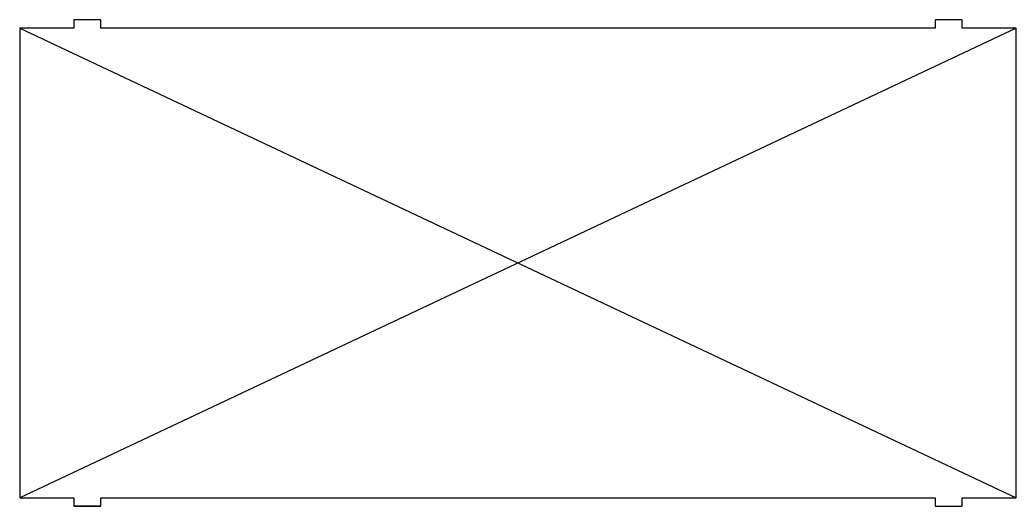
# Model space of a CAD drawing. Header units: millimetres. Extents: x -369 to 369, y -180 to 180.
import ezdxf

# ---------------------------------------------------------------- set-up
doc = ezdxf.new("R2010")
doc.units = ezdxf.units.MM
doc.layers.get('0').update_dxf_attribs({"linetype": 'CONTINUOUS'})

msp = doc.modelspace()

# ---------------------------------------------------------------- linework, layer by layer
for p, q in [((369, 174), (-369, -174)), ((-369, 174), (369, -174)), ((-309, -180), (-329, -180)), ((309, -180), (329, -180))]:
    msp.add_line(p, q)
msp.add_lwpolyline([(-369, 174), (-369, -174), (-329, -174), (-329, -180), (-309, -180), (-309, -174), (309, -174), (309, -180), (329, -180), (329, -174), (369, -174), (369, 174), (329, 174), (329, 180), (309, 180), (309, 174), (-309, 174), (-309, 180), (-329, 180), (-329, 174)], close=True)

doc.saveas('drawing.dxf')
